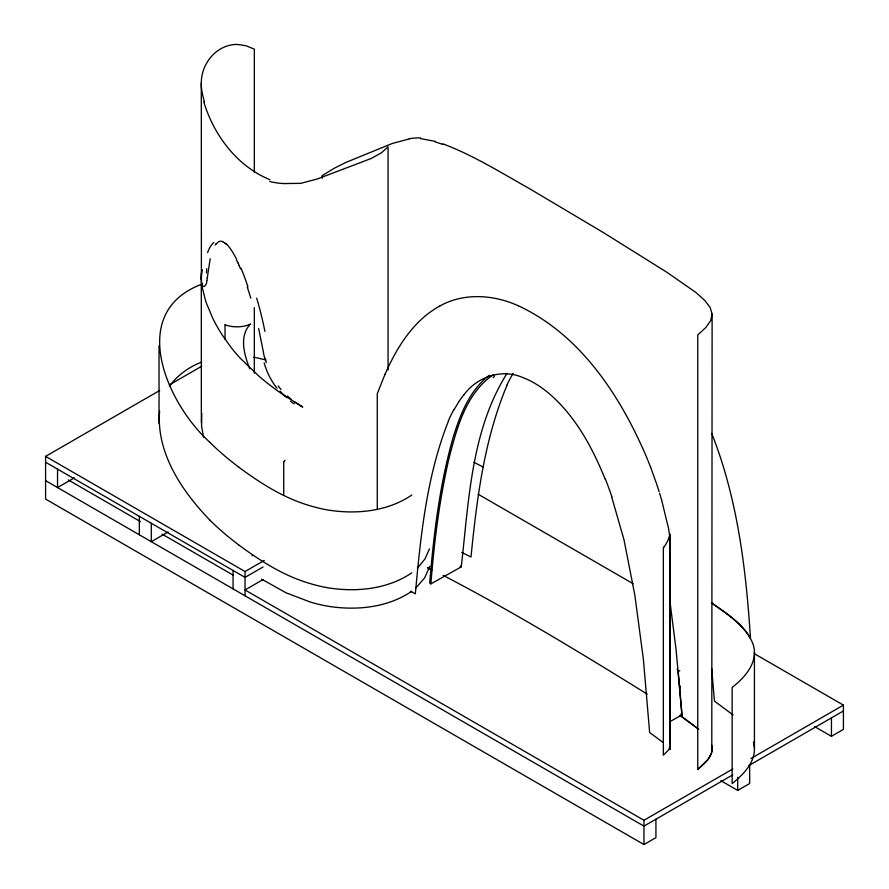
<?xml version="1.0" encoding="UTF-8"?>
<svg xmlns="http://www.w3.org/2000/svg" width="889" height="889" viewBox="0 0 889 889"><rect width="100%" height="100%" fill="white"/><g stroke="black" fill="none" stroke-linecap="round" stroke-linejoin="round"><path stroke-width="1.33" d="M201.392 279.579L201.314 83.11C201.07 64.897 214.738 46.773 233.296 44.65A18.147 10.368 -0.4 0 1 237.719 44.461L246.12 45.772L254.332 49.162L254.332 172.477M669.884 562.848L669.884 534.278L669.873 749.427L669.028 748.138M711.789 746.104L712.122 314.128L710.155 307.472L704.699 300.338L695.731 292.348L666.994 272.345L603.631 232.729L530.077 189.001C501.585 172.966 473.604 155.386 442.878 143.829M669.828 535.678L669.884 534.356M201.314 83.11L201.358 87.066A216.472 123.182 -2.4 0 0 204.503 101.779M489.172 375.391C469.47 390.471 460.091 414.752 453.057 437.732C439.599 485.05 433.732 534.167 429.698 583.073L430.876 583.884C434.165 541.979 439.388 500.107 448.812 459.113C456.702 428.565 465.625 393.771 493.084 374.847M430.876 583.884L461.247 566.882C468.803 501.629 471.014 430.32 507.063 373.347M201.792 413.274L201.581 426.198L203.559 437.221M159.62 411.263C156.12 453.001 181.989 491.117 209.682 519.921M207.281 277.857L210.182 258.732M206.893 280.213L206.904 280.124A88.956 13.335 85.1 0 0 207.281 277.89M669.873 534.378L669.839 534.556A17.08 12.957 -83.3 0 1 668.639 538.112L668.484 538.801M206.826 280.591C207.315 284.502 202.57 290.436 201.836 283.035M506.952 385.404C484.194 439.699 476.815 498.829 471.003 557.003L461.758 552.425M712.122 314.128L710.678 320.685L705.866 327.485L697.743 334.931L697.743 769.374L707.811 759.662L711.267 753.739A38.238 22.069 0 0 0 711.489 745.038M429.709 566.36L424.62 577.928L415.596 588.218M429.431 548.935L424.909 559.048L417.363 568.193M385.093 374.113L377.269 393.716L377.269 508.619M385.137 374.025C396.972 347.166 413.563 320.351 440.011 305.894M448.556 420.764C426.709 475.715 420.73 535.356 415.33 593.796L410.362 591.318M454.023 409.707L458.624 402.106M664.161 546.691L663.338 547.891L663.338 755.15L669.884 748.66A3.612 2.078 0 0 0 669.884 749.405M169.443 386.371C177.344 375.18 188.979 366.968 201.67 362.056M463.714 395.127C476.682 376.992 501.618 368.346 522.488 377.414A98.601 57.252 61.7 0 1 547.88 392.516C574.861 415.096 592.118 446.934 605.131 479.082M216.038 244.064L218.183 242.086A64.975 17.569 72.5 0 1 221.55 241.241L222.783 241.697M493.239 377.625L494.484 376.169M697.743 769.374C704.733 763.495 714.3 755.606 711.567 745.293M411.774 495.04C387.671 511.486 356.578 514.52 328.308 510.075A101.624 58.674 0 0 1 310.083 505.763C283.78 498.14 260.377 483.172 238.552 467.003M411.774 572.827C387.671 589.274 356.578 592.307 328.308 587.862A101.624 58.674 0 0 1 310.083 583.551C283.78 575.928 260.377 560.959 238.552 544.79M411.774 591.252C387.671 607.698 356.578 610.732 328.308 606.287A101.624 58.674 0 0 1 310.083 601.975L286.102 592.819L261.599 579.15M655.926 819.214L655.926 837.638L643.958 844.55L45.583 499.073L45.583 456.379L159.731 390.471M169.343 384.926L201.781 366.19M74.365 477.849L57.541 487.561L57.541 469.136M168.11 531.978L151.297 541.69L151.297 523.254M45.583 456.379L245.042 571.538L264.266 560.437M263.066 566.982L245.042 577.383L45.583 462.224M263.066 579.55L245.042 589.963L643.958 820.269L732.88 768.941M750.905 758.528L843.417 705.121L843.417 729.391L831.448 736.303L814.635 726.591M732.88 774.786L643.958 826.125L45.583 480.649M748.494 765.773L843.417 710.967M720.89 780.709L737.703 790.421L749.671 783.52L749.671 765.096M698.298 728.891L682.052 716.812L678.207 671.628L679.829 670.717M669.962 721.624L681.941 714.923L681.296 706.11M440.133 305.827C464.125 292.481 493.928 294.704 518.331 305.783M201.67 284.269C126.449 312.472 166.854 403.45 209.682 442.133M409.451 138.873L392.349 143.462L346.065 162.354L334.453 168.143L322.14 175.644L322.14 178.367M420.653 138.628L435.299 141.395M285.169 183.534L300.715 183.356L317.206 179.011L371.213 158.475L381.559 152.741L388.048 146.818L388.048 370.013M253.787 357.122L266.055 359.978M270.023 179.734C237.185 166.321 213.771 135.228 203.803 101.868M518.454 305.838C580.284 334.586 620.066 395.461 646.17 456.201M225.017 324.829C232.929 327.641 242.753 327.63 250.631 324.007A11.735 6.779 0 0 0 249.465 325.085C239.052 337.364 244.508 355.456 249.753 368.813M427.398 567.727L431.887 569.86M428.231 568.104L431.721 569.771M473.937 462.28L483.26 467.092M443.167 575.394C513.031 611.721 580.395 652.693 647.281 694.176M478.149 494.228L633.146 583.717M754.505 653.782L843.417 705.121M68.364 479.982L140.451 521.61M162.087 534.1L232.974 575.027M680.763 714.211L681.941 714.923M679.907 715.367L698.687 729.269M296.17 402.95L302.727 407.051L284.513 395.638A378.458 218.505 0 0 1 259.177 376.403L240.108 358.078A317.484 183.301 0 0 1 231.051 347.388L222.383 335.209A383.437 221.372 0 0 1 212.827 318.451L205.904 301.949L202.036 286.602M460.069 566.071L461.247 566.882M295.559 402.528L294.792 401.984M291.214 399.261L287.403 396.027M733.125 715.012L714.456 701.11L711.667 668.472M663.494 742.782L649.648 732.525L643.403 659.438L634.857 595.219L624.011 539.856L611.654 496.784M225.273 243.297L226.562 244.531M280.957 389.438L278.157 385.993M236.474 259.921L237.819 262.722M239.185 265.711L240.552 268.9M646.436 456.824L647.525 459.48M647.881 460.358L650.681 467.458M677.207 669.106L678.207 671.628M711.756 433.454C737.503 498.585 746.038 568.904 750.472 638.313A95.823 55.329 0 0 0 748.649 635.279C739.226 621.644 725.057 612.365 711.689 603.009C727.135 614.121 745.138 624.923 752.727 643.28C759.473 660.971 745.326 677.362 732.147 687.386L732.147 783.598C743.048 774.775 754.861 763.162 754.428 748.027L754.428 651.815M650.704 467.503L656.26 482.927M656.538 483.727L659.116 491.661M247.275 286.969L250.831 298.193M266.255 362.756L264.966 358.445M659.627 493.339L661.649 500.096M661.66 500.163L668.439 528.044M753.505 742.004L754.428 748.027M263.544 352.822L258.655 328.586M668.528 528.477L669.873 537M669.85 600.62L676.085 649.826L681.263 706.433M680.174 685.93L680.352 687.93M669.85 536.689L669.828 535.756M201.303 277.29L201.881 269.545A167.299 96.59 0 0 0 202.114 286.602M669.828 535.845L669.828 749.138M201.292 277.635L201.347 422.775M831.448 717.879L831.448 736.303M737.703 777.264L737.703 790.421M643.958 820.269L643.958 844.55M283.713 461.836L283.713 494.795M254.332 307.594L254.332 373.191M252.276 554.614L252.276 555.758M245.042 571.538L245.042 595.808M233.074 570.471L233.074 588.896M225.028 324.841L225.028 339.12M159.042 345.565L159.042 423.353M139.329 516.353L139.329 534.778M283.724 461.836A175.9 101.557 0 0 1 285.058 460.191M506.808 385.248A294.581 171.455 60.7 0 1 513.142 373.38M285.169 183.567A171.866 104.069 -83.7 0 1 269.734 181.456M294.17 403.862A103.669 76.865 82.4 0 1 290.459 401.228M286.88 397.683A68.631 45.539 72.4 0 1 280.124 391.104M276.99 388.226A44.839 26.67 68 0 1 264.166 362.945M264.811 358.434A75.598 38.049 67 0 1 263.4 352.789M256.665 298.148A154.208 61.497 70.2 0 1 264.911 331.397M241.041 268.211A80.832 24.325 71.3 0 1 247.92 286.825M237.863 262.588A49.695 13.691 71.1 0 1 239.23 265.6M226.451 243.953A41.016 10.901 70.9 0 1 236.574 259.288M222.817 241.83A39.127 10.457 71.8 0 1 225.317 243.519M215.194 245.042A114.814 31.026 72.3 0 1 216.005 243.964M207.604 252.598A146.841 39.472 72.7 0 1 213.86 242.486M206.47 273.001A78.999 14.846 -73.3 0 1 206.748 268.7M448.423 420.63A291.436 169.632 60.6 0 1 453.912 409.573M458.58 402.061A225.039 130.65 61 0 1 463.68 395.083M605.365 479.049A231.94 132.339 61.6 0 1 611.888 496.773M668.617 538.901A40.938 31.271 -83.4 0 1 664.205 546.735M238.574 544.779A406.029 234.418 0 0 1 209.66 519.932M238.574 466.992A406.029 234.418 0 0 1 209.66 442.144M409.407 138.684A97.257 71.187 78.7 0 1 420.608 137.984M435.266 141.951A183.745 133.895 74.6 0 1 442.811 144.451"/></g></svg>
